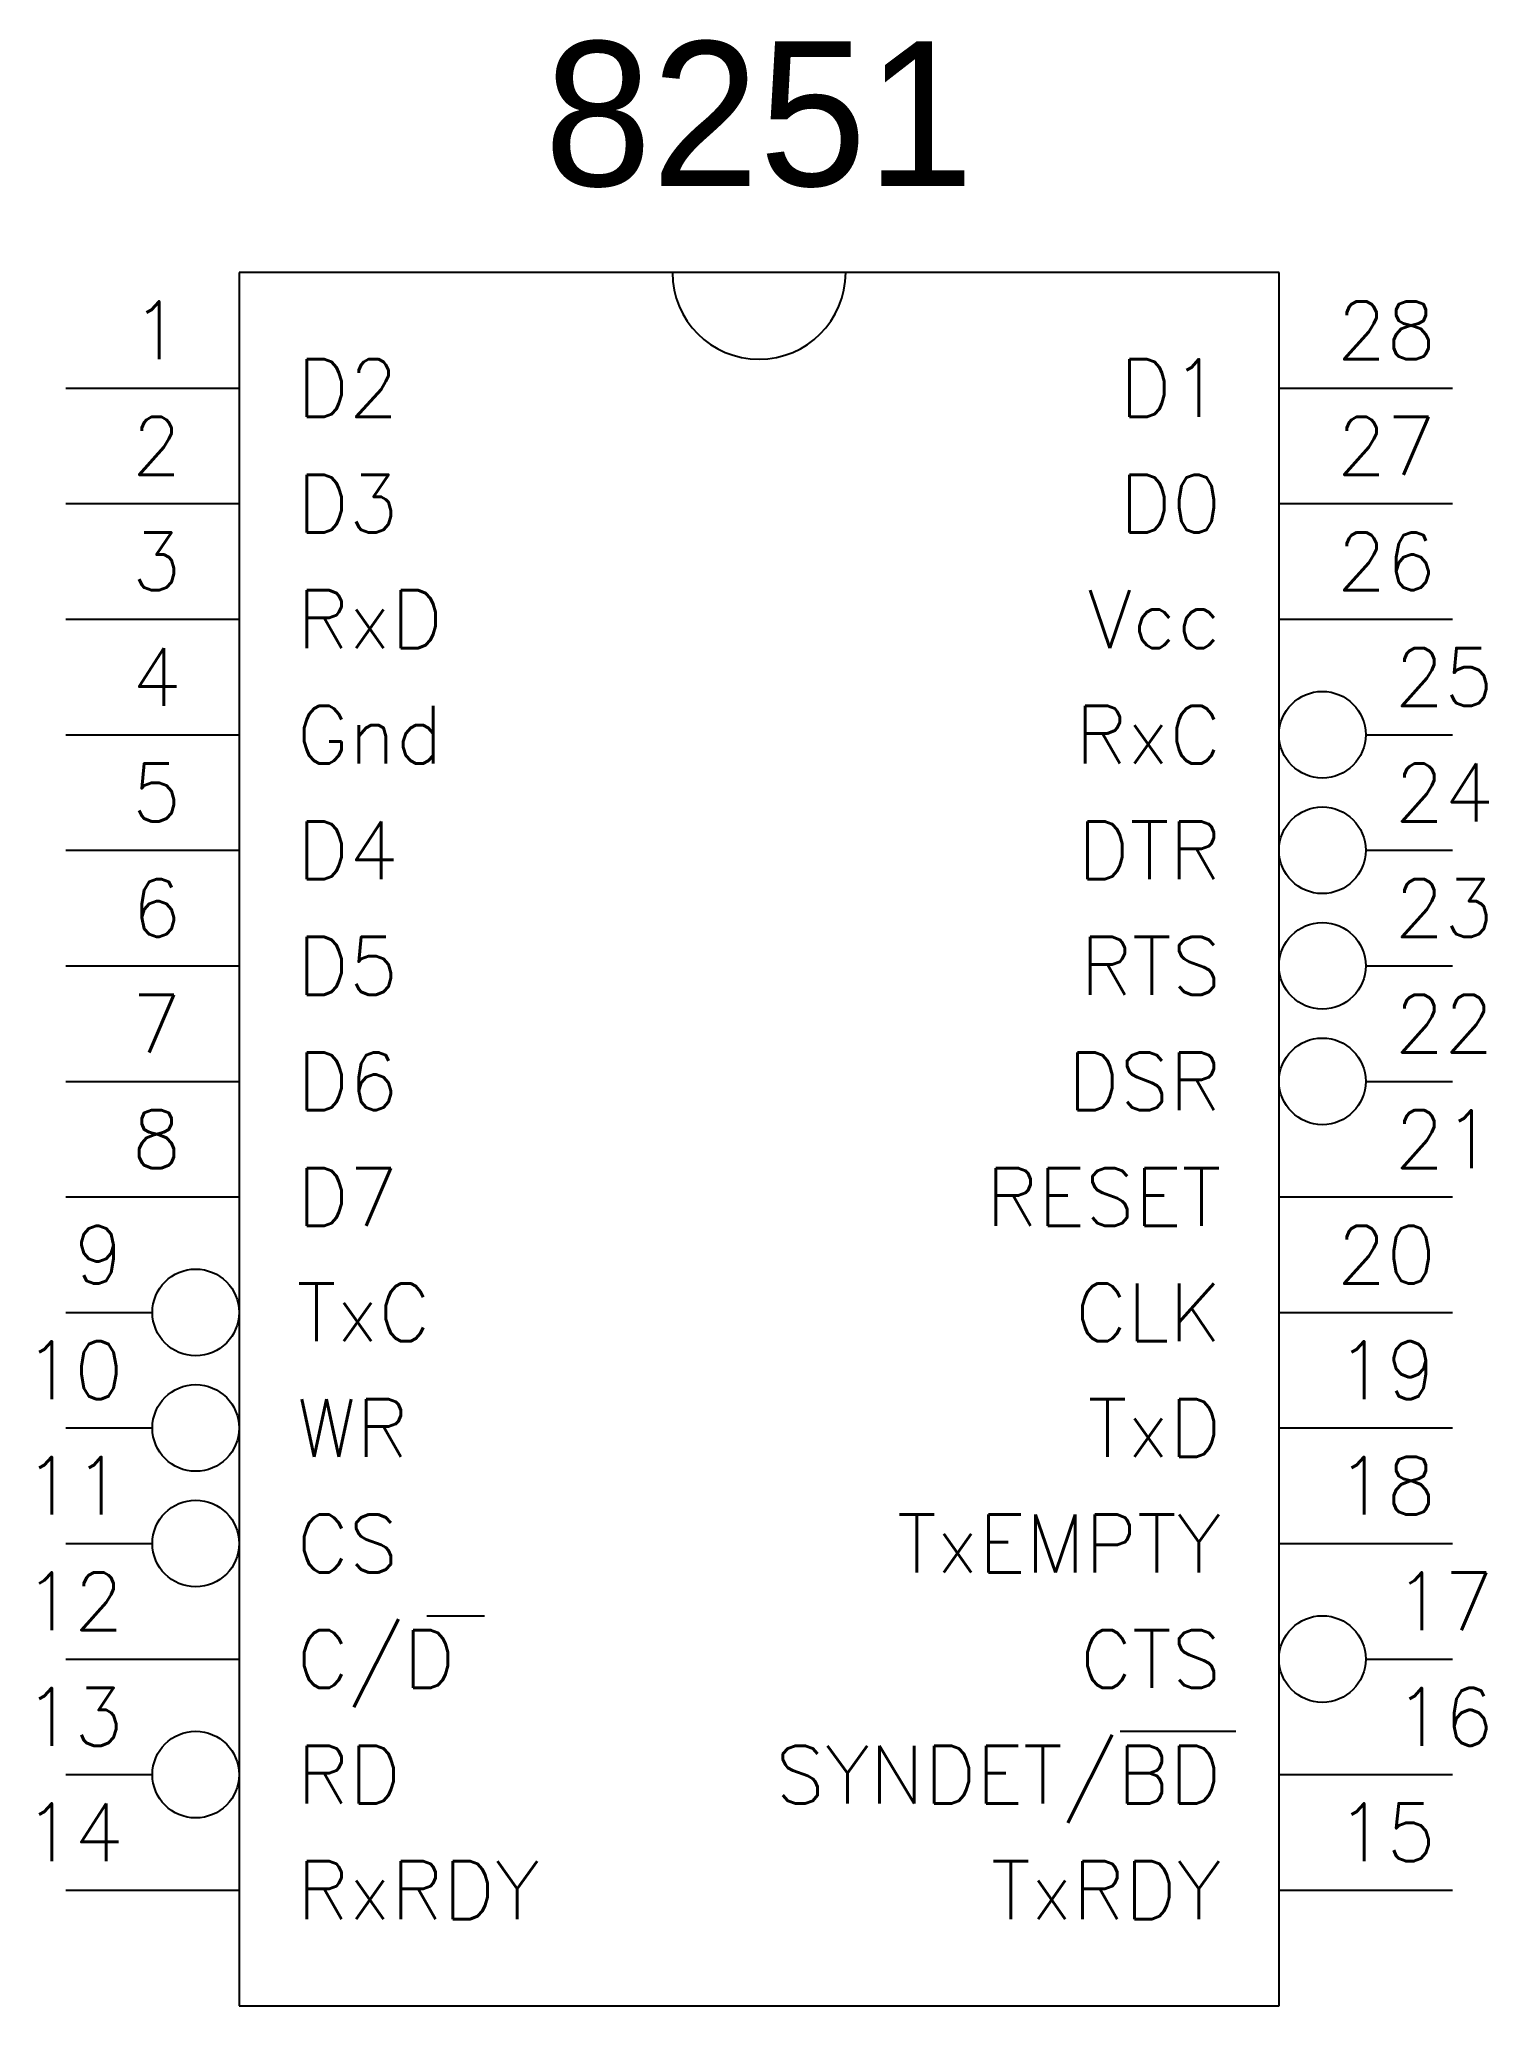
# Model space of a CAD drawing. Extents: x 3.25 to 5.76, y 1.8 to 5.2.
import ezdxf
from ezdxf.enums import TextEntityAlignment as Align

# ---------------------------------------------------------------- set-up
doc = ezdxf.new("R2010")
doc.units = 0
doc.header["$MEASUREMENT"] = 0
doc.layers.get('0').update_dxf_attribs({"linetype": 'CONTINUOUS'})
doc.styles.add('ROMANS', font='romans')

msp = doc.modelspace()

# ---------------------------------------------------------------- linework, layer by layer
for p, q in [((3.6, 4.8), (3.6, 1.8)), ((5.4, 4.8), (3.6, 4.8)), ((5.4, 1.8), (5.4, 4.8)), ((3.3, 4.6), (3.6, 4.6)), ((5.4, 4.6), (5.7, 4.6)), ((3.3, 4.4), (3.6, 4.4)), ((5.4, 4.4), (5.7, 4.4)), ((3.3, 4.2), (3.6, 4.2)), ((5.4, 4.2), (5.7, 4.2)), ((3.3, 4), (3.6, 4)), ((5.55, 4), (5.7, 4)), ((3.3, 3.8), (3.6, 3.8)), ((5.55, 3.8), (5.7, 3.8)), ((3.3, 3.6), (3.6, 3.6)), ((5.55, 3.6), (5.7, 3.6)), ((3.3, 3.4), (3.6, 3.4)), ((5.55, 3.4), (5.7, 3.4)), ((3.3, 3.2), (3.6, 3.2)), ((5.4, 3.2), (5.7, 3.2)), ((3.3, 3), (3.45, 3)), ((5.4, 3), (5.7, 3)), ((3.3, 2.8), (3.45, 2.8)), ((5.4, 2.8), (5.7, 2.8)), ((3.3, 2.6), (3.45, 2.6)), ((5.4, 2.6), (5.7, 2.6)), ((3.925, 2.475), (4.025, 2.475)), ((3.3, 2.4), (3.6, 2.4)), ((5.55, 2.4), (5.7, 2.4)), ((5.125, 2.275), (5.325, 2.275)), ((3.3, 2.2), (3.45, 2.2)), ((5.4, 2.2), (5.7, 2.2)), ((3.3, 2), (3.6, 2)), ((5.4, 2), (5.7, 2)), ((3.6, 1.8), (5.4, 1.8))]:
    msp.add_line(p, q)
for centre in [(5.475, 4), (5.475, 3.8), (5.475, 3.6), (5.475, 3.4), (3.525, 3), (3.525, 2.8), (3.525, 2.6), (5.475, 2.4), (3.525, 2.2)]:
    msp.add_circle(centre, 0.075)
msp.add_arc((4.5, 4.8), 0.15, 180, 0)

# ---------------------------------------------------------------- texts
msp.add_text('8251', height=0.25).set_placement((4.5, 4.95), align=Align.CENTER)
at = {"style": 'ROMANS'}
for s, p in [('1', (3.5, 4.65)), ('D1', (5.3, 4.55)), ('2', (3.5, 4.45)), ('D0', (5.3, 4.35)), ('3', (3.5, 4.25)), ('Vcc', (5.3, 4.15)), ('4', (3.5, 4.05)), ('RxC', (5.3, 3.95)), ('5', (3.5, 3.85)), ('DTR', (5.3, 3.75)), ('6', (3.5, 3.65)), ('RTS', (5.3, 3.55)), ('7', (3.5, 3.45)), ('DSR', (5.3, 3.35)), ('8', (3.5, 3.25)), ('RESET', (5.3, 3.15)), ('9', (3.4, 3.05)), ('CLK', (5.3, 2.95)), ('10', (3.4, 2.85)), ('TxD', (5.3, 2.75)), ('11', (3.4, 2.65)), ('TxEMPTY', (5.3, 2.55)), ('12', (3.4, 2.45)), ('CTS', (5.3, 2.35)), ('13', (3.4, 2.25)), ('SYNDET/BD', (5.3, 2.15)), ('14', (3.4, 2.05)), ('TxRDY', (5.3, 1.95))]:
    msp.add_text(s, height=0.1, dxfattribs=at).set_placement(p, align=Align.RIGHT)
for s, p in [('28', (5.5, 4.65)), ('D2', (3.7, 4.55)), ('27', (5.5, 4.45)), ('D3', (3.7, 4.35)), ('26', (5.5, 4.25)), ('RxD', (3.7, 4.15)), ('25', (5.6, 4.05)), ('Gnd', (3.7, 3.95)), ('24', (5.6, 3.85)), ('D4', (3.7, 3.75)), ('23', (5.6, 3.65)), ('D5', (3.7, 3.55)), ('22', (5.6, 3.45)), ('D6', (3.7, 3.35)), ('21', (5.6, 3.25)), ('D7', (3.7, 3.15)), ('20', (5.5, 3.05)), ('TxC', (3.7, 2.95)), ('19', (5.5, 2.85)), ('WR', (3.7, 2.75)), ('18', (5.5, 2.65)), ('CS', (3.7, 2.55)), ('17', (5.6, 2.45)), ('C/D', (3.7, 2.35)), ('16', (5.6, 2.25)), ('RD', (3.7, 2.15)), ('15', (5.5, 2.05)), ('RxRDY', (3.7, 1.95))]:
    msp.add_text(s, height=0.1, dxfattribs=at).set_placement(p)

doc.saveas('drawing.dxf')
